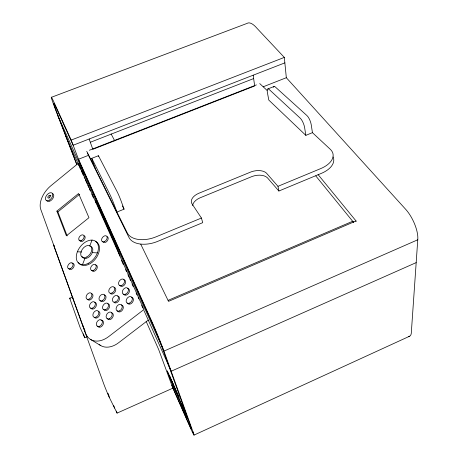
<?xml version="1.0" encoding="UTF-8"?>
<svg xmlns="http://www.w3.org/2000/svg" width="458" height="458" viewBox="0 0 458 458"><rect width="100%" height="100%" fill="white"/><g stroke="black" fill="none" stroke-linecap="round" stroke-linejoin="round"><path stroke-width="0.69" d="M72.587 296.927L69.708 298.29L79.995 327.184L84.753 337.775L87.14 336.756M51.319 97.342L247.039 23.41A38.741 11.513 70.5 0 1 257.012 28.327L284.321 57.416L286.33 77.717L405.221 208.808A22.677 8.908 64.3 0 1 417.765 239.78L411.37 331.907A19.683 6.418 62.6 0 1 408.713 336.412M82.463 264.73L84.885 258.507M89.671 246.186L92.041 240.095M78.307 163.317L50.323 186.211A19.826 11.919 -50.6 0 0 40.613 208.968L85.532 333.046A22.539 15.681 -56.7 0 0 108.878 336.447L143.949 309.522L78.307 163.317L80.144 168.103M49.624 196.276L50.884 195.245M56.866 211.109L78.587 193.511L88.961 217.699L66.376 235.807L56.866 211.109L57.88 211.888L67.154 235.904M57.88 211.888L79.578 194.318M148.237 320.102L118.754 342.636A22.184 15.664 -57 0 1 99.117 344.439M194.009 435.1L409.635 336.212M53.763 245.059A9.469 0.418 67.5 0 0 54.267 247.108L103.846 384.142A13.259 0.676 68.1 0 0 109.473 397.733L117.082 413.099L172.889 388.155L158.645 349.454L146.154 321.384M416.179 262.617L171.189 371.232L143.989 310.576M417.765 239.78L163.941 351.097L193.511 433.251M168.143 300.328L352.66 221.266A6.727 2.261 65.7 0 0 353.553 222.222M318.098 174.618L356.043 220.974L168.533 301.37L140.743 244.2M87.398 153.058L128.875 237.273A23.518 14.152 -18.8 0 0 158.107 241.2L202.728 222.662L201.423 218.037L156.567 236.626A23.633 14.101 -18.7 0 1 127.227 232.773L86.728 151.295M201.423 218.037L191.885 203.633A12.252 7.213 -15.4 0 1 198.623 193.356L251.23 171.836A12.635 7.305 -12.4 0 1 266.379 173.044L277.972 186.314L320.634 168.63A23.473 13.196 -9.6 0 0 330.275 149.285L312.436 132.665L311.268 124.914A7.402 2.45 68.8 0 0 306.894 115.531L275.378 87.043A6.796 2.067 69.6 0 0 273.478 87.26M192.629 205.556A12.194 7.242 -15.4 0 1 199.888 197.896L252.232 176.433A12.578 7.334 -12.4 0 1 267.323 177.681L278.888 191.02L321.339 173.382A23.358 13.253 -9.6 0 0 333.109 156.991M98.396 156.292A7.517 0.418 67.9 0 1 98.848 156.481L117.185 191.799A7.752 0.469 67.8 0 1 121.37 201.703L124.061 209.163L116.927 212.06L114.174 204.611A7.763 0.389 67.7 0 0 109.994 194.684L92.184 159.103A7.528 0.349 67.9 0 0 92.705 161.588L95.367 168.676M305.841 135.345L304.622 127.605A7.414 2.382 68.7 0 0 300.253 118.204L269.178 89.482A6.801 2.009 69.6 0 0 267.432 92.762L268.8 100.079L305.841 135.345L312.436 132.665M267.878 88.921L274.056 86.499M91.703 158.359L98.338 155.749M89.39 150.253L256.423 84.89M88.285 155.411L78.49 159.252L150.505 318.505A23.885 0.864 67.3 0 1 163.941 351.097L57.8 115.531A40.304 1.088 67.8 0 1 55.206 104.928L71.185 140.085L83.957 173.588M263.207 86.785L286.33 77.717M90.3 142.261L253.652 78.581M71.185 140.085L284.321 57.416M284.859 62.872L73.148 145.238L55.773 106.954A36.566 0.99 67.8 0 0 59.03 118.267L76.95 164.674M69.685 298.072L70.24 298.965M77.379 251.757L81.604 251.997M92.321 252.61L97.411 252.902M90.787 339.584L100.812 345.635M259.749 83.585L267.054 90.386M315.762 175.895L353.53 222.33M111.099 133.925L114.746 140.858M108.93 395.443L107.974 393.599L109.473 397.733M122.435 205.997L124.061 209.163M80.081 163.42L152.199 323.067M65.666 135.9L79.2 166.088M80.047 167.971L80.631 169.271M81.215 170.576L83.293 175.208M84.135 177.086L84.719 178.391M85.302 179.691L87.083 183.669M87.638 184.9L88.835 187.574M89.419 188.879L90.295 190.831M91.726 194.015L93.478 197.925M121.507 260.436L123.259 264.346M125.595 269.556L126.488 271.542M127.931 274.766L129.099 277.371M129.7 278.704L130.576 280.657M132.018 283.88L133.204 286.513M136.118 293.023L136.994 294.981M138.15 297.557L138.745 298.885M141.654 305.371L142.833 307.994M84.827 330.378L85.045 330.871M171.807 385.218L188.902 423.913A15.446 0.464 67.1 0 0 191.267 428.184L161.525 345.733A17.009 0.618 67.3 0 0 152.01 322.65M172.889 388.155L188.919 424.469A20.576 0.613 67.1 0 0 193.018 431.883M84.364 329.296L84.598 329.852M84.123 328.718L83.419 326.978M57.8 115.531L76.738 164.554M83.207 326.422L82.829 325.415M170.359 378.777L170.021 377.856L176.542 392.724L176.204 391.808M169.569 377.111L169.907 378.033M116.343 411.084L117.082 413.099M113.636 405.456L114.586 408.061M89.144 139.014L92.831 149.314L254.671 85.967L253.188 75.192M83.322 333.785L84.753 337.775M72.982 298.227L72.748 297.534M277.972 186.314L278.888 191.02M356.043 220.974A6.727 2.261 65.7 0 1 356.032 221.54M119.956 256.085A11.227 0.355 67.6 0 0 114.197 242.116L96.455 202.659A10.614 0.315 67.6 0 0 96.317 203.426M104.292 294.986A3.687 2.536 -55.1 0 1 105.077 299.875A3.687 2.536 -55.1 0 1 100.279 300.488M107.859 303.797A3.738 2.593 -55.7 0 1 108.678 308.789A3.738 2.593 -55.7 0 1 103.806 309.373M111.5 312.78A3.784 2.651 -56.2 0 1 112.342 317.881A3.784 2.651 -56.2 0 1 107.401 318.43M94.76 302.412A3.687 2.519 -55.8 0 1 95.493 307.329A3.687 2.519 -55.8 0 1 90.747 307.908M98.212 311.285A3.738 2.576 -56.4 0 1 99.243 315.9A3.738 2.576 -56.4 0 1 94.514 317.468M100.972 320.36A3.784 2.633 -57 0 1 103.491 322.667A3.784 2.633 -57 0 1 101 326.846A3.784 2.633 -57 0 1 97.628 325.981M114.025 287.401A3.693 2.553 -54.4 0 1 115.13 291.861A3.693 2.553 -54.4 0 1 110.384 293.492M117.717 296.143A3.738 2.611 -54.9 0 1 118.857 300.7A3.738 2.611 -54.9 0 1 114.042 302.326M121.479 305.057A3.784 2.674 -55.5 0 1 122.383 310.129A3.784 2.674 -55.5 0 1 117.385 310.713M123.809 279.781A3.693 2.571 -53.6 0 1 124.702 284.613A3.693 2.571 -53.6 0 1 119.801 285.288M127.622 288.454A3.738 2.633 -54.1 0 1 128.549 293.389A3.738 2.633 -54.1 0 1 123.574 294.042M91.308 293.526A3.641 2.462 -55.3 0 1 92.281 297.94A3.641 2.462 -55.3 0 1 87.678 299.532M52.578 193.597A4.694 2.805 -50.7 0 1 52.057 199.522A4.694 2.805 -50.7 0 1 46.573 200.364M131.509 297.299A3.784 2.691 -54.6 0 1 132.471 302.343A3.784 2.691 -54.6 0 1 127.421 302.961M84.203 235.738A3.389 2.181 -51.9 0 1 83.659 240.502A3.389 2.181 -51.9 0 1 79.744 239.998M90.884 246.461A6.939 4.54 -52.6 0 1 90.444 255.679A6.939 4.54 -52.6 0 1 82.062 256.469M95.504 241.412A13.86 9.086 -52.6 0 1 95.27 259.159A13.86 9.086 -52.6 0 1 78.467 262.491M107.178 236.643A3.469 2.296 -51.4 0 1 107.023 241.206A3.469 2.296 -51.4 0 1 102.752 241.658M95.682 265.05A3.544 2.364 -53.3 0 1 96.398 269.607A3.544 2.364 -53.3 0 1 91.806 270.317M71.969 263.482A3.464 2.244 -53.8 0 1 74.162 265.371A3.464 2.244 -53.8 0 1 71.832 269.144A3.464 2.244 -53.8 0 1 68.837 268.554M54.067 245.528A9.469 0.418 67.5 0 1 54.279 245.935M178.7 396.542L169.242 375.239L179.038 397.47L178.7 396.542M173.307 384.76L167.164 370.911L173.983 386.615L173.307 384.76M183.463 408.118L181.357 403.372L184.116 409.927L183.463 408.118M179.496 399.513L169.162 376.356L181.608 404.769L179.496 399.513M186.372 416.156L181.248 404.591L187.322 418.778L186.372 416.156M49.241 200.215A4.7 2.8 -50.7 0 0 52.195 193.207A4.7 2.8 -50.7 0 0 45.817 196.757A4.7 2.8 -50.7 0 0 49.241 200.215M49.126 197.885A1.569 0.933 -50.7 0 0 50.117 195.549A1.569 0.933 -50.7 0 0 47.993 196.722A1.569 0.933 -50.7 0 0 49.126 197.885M125.721 294.15A3.744 2.633 -54.1 0 0 127.811 288.271A3.744 2.633 -54.1 0 0 122.544 290.824A3.744 2.633 -54.1 0 0 125.721 294.15M121.902 285.345A3.698 2.571 -53.6 0 0 123.981 279.569A3.698 2.571 -53.6 0 0 118.788 282.117A3.698 2.571 -53.6 0 0 121.902 285.345M112.055 293.005A3.698 2.553 -54.3 0 0 114.162 287.218A3.698 2.553 -54.3 0 0 109.01 289.737A3.698 2.553 -54.3 0 0 112.055 293.005M115.754 301.874A3.744 2.611 -54.9 0 0 117.866 295.988A3.744 2.611 -54.9 0 0 112.645 298.513A3.744 2.611 -54.9 0 0 115.754 301.874M129.614 303.122A3.79 2.691 -54.6 0 0 131.715 297.145A3.79 2.691 -54.6 0 0 126.379 299.704A3.79 2.691 -54.6 0 0 129.614 303.122M119.521 310.919A3.79 2.674 -55.4 0 0 121.645 304.931A3.79 2.674 -55.4 0 0 116.349 307.461A3.79 2.674 -55.4 0 0 119.521 310.919M102.266 300.631A3.698 2.536 -55.1 0 0 104.395 294.826A3.698 2.536 -55.1 0 0 99.277 297.322A3.698 2.536 -55.1 0 0 102.266 300.631M105.832 309.562A3.744 2.593 -55.6 0 0 107.979 303.665A3.744 2.593 -55.6 0 0 102.792 306.167A3.744 2.593 -55.6 0 0 105.832 309.562M89.224 299.08A3.647 2.462 -55.2 0 0 91.365 293.366A3.647 2.462 -55.2 0 0 86.356 295.828A3.647 2.462 -55.2 0 0 89.224 299.08M92.676 308.091A3.698 2.519 -55.8 0 0 94.835 302.28A3.698 2.519 -55.8 0 0 89.757 304.747A3.698 2.519 -55.8 0 0 92.676 308.091M96.123 317.091A3.744 2.576 -56.3 0 0 98.293 311.182A3.744 2.576 -56.3 0 0 93.146 313.656A3.744 2.576 -56.3 0 0 96.123 317.091M109.473 318.676A3.79 2.651 -56.2 0 0 111.632 312.677A3.79 2.651 -56.2 0 0 106.376 315.184A3.79 2.651 -56.2 0 0 109.473 318.676M99.638 326.268A3.79 2.633 -56.9 0 0 101.825 320.262A3.79 2.633 -56.9 0 0 96.609 322.735A3.79 2.633 -56.9 0 0 99.638 326.268M81.61 240.456A3.395 2.181 -51.9 0 0 83.642 235.275A3.395 2.181 -51.9 0 0 78.965 237.731A3.395 2.181 -51.9 0 0 81.61 240.456M88.365 263.298A13.883 9.08 -52.6 0 0 96.432 241.956A13.883 9.08 -52.6 0 0 77.287 252.003A13.883 9.08 -52.6 0 0 88.365 263.298M86.717 257.035A6.95 4.54 -52.6 0 0 90.816 246.352A6.95 4.54 -52.6 0 0 81.232 251.333A6.95 4.54 -52.6 0 0 86.717 257.035M104.647 241.486A3.475 2.296 -51.3 0 0 106.657 236.173A3.475 2.296 -51.3 0 0 101.802 238.681A3.475 2.296 -51.3 0 0 104.647 241.486M93.672 270.289A3.55 2.364 -53.3 0 0 95.751 264.798A3.55 2.364 -53.3 0 0 90.844 267.277A3.55 2.364 -53.3 0 0 93.672 270.289M70.532 268.525A3.469 2.244 -53.7 0 0 72.633 263.173A3.469 2.244 -53.7 0 0 67.91 265.594A3.469 2.244 -53.7 0 0 70.532 268.525"/></g></svg>
